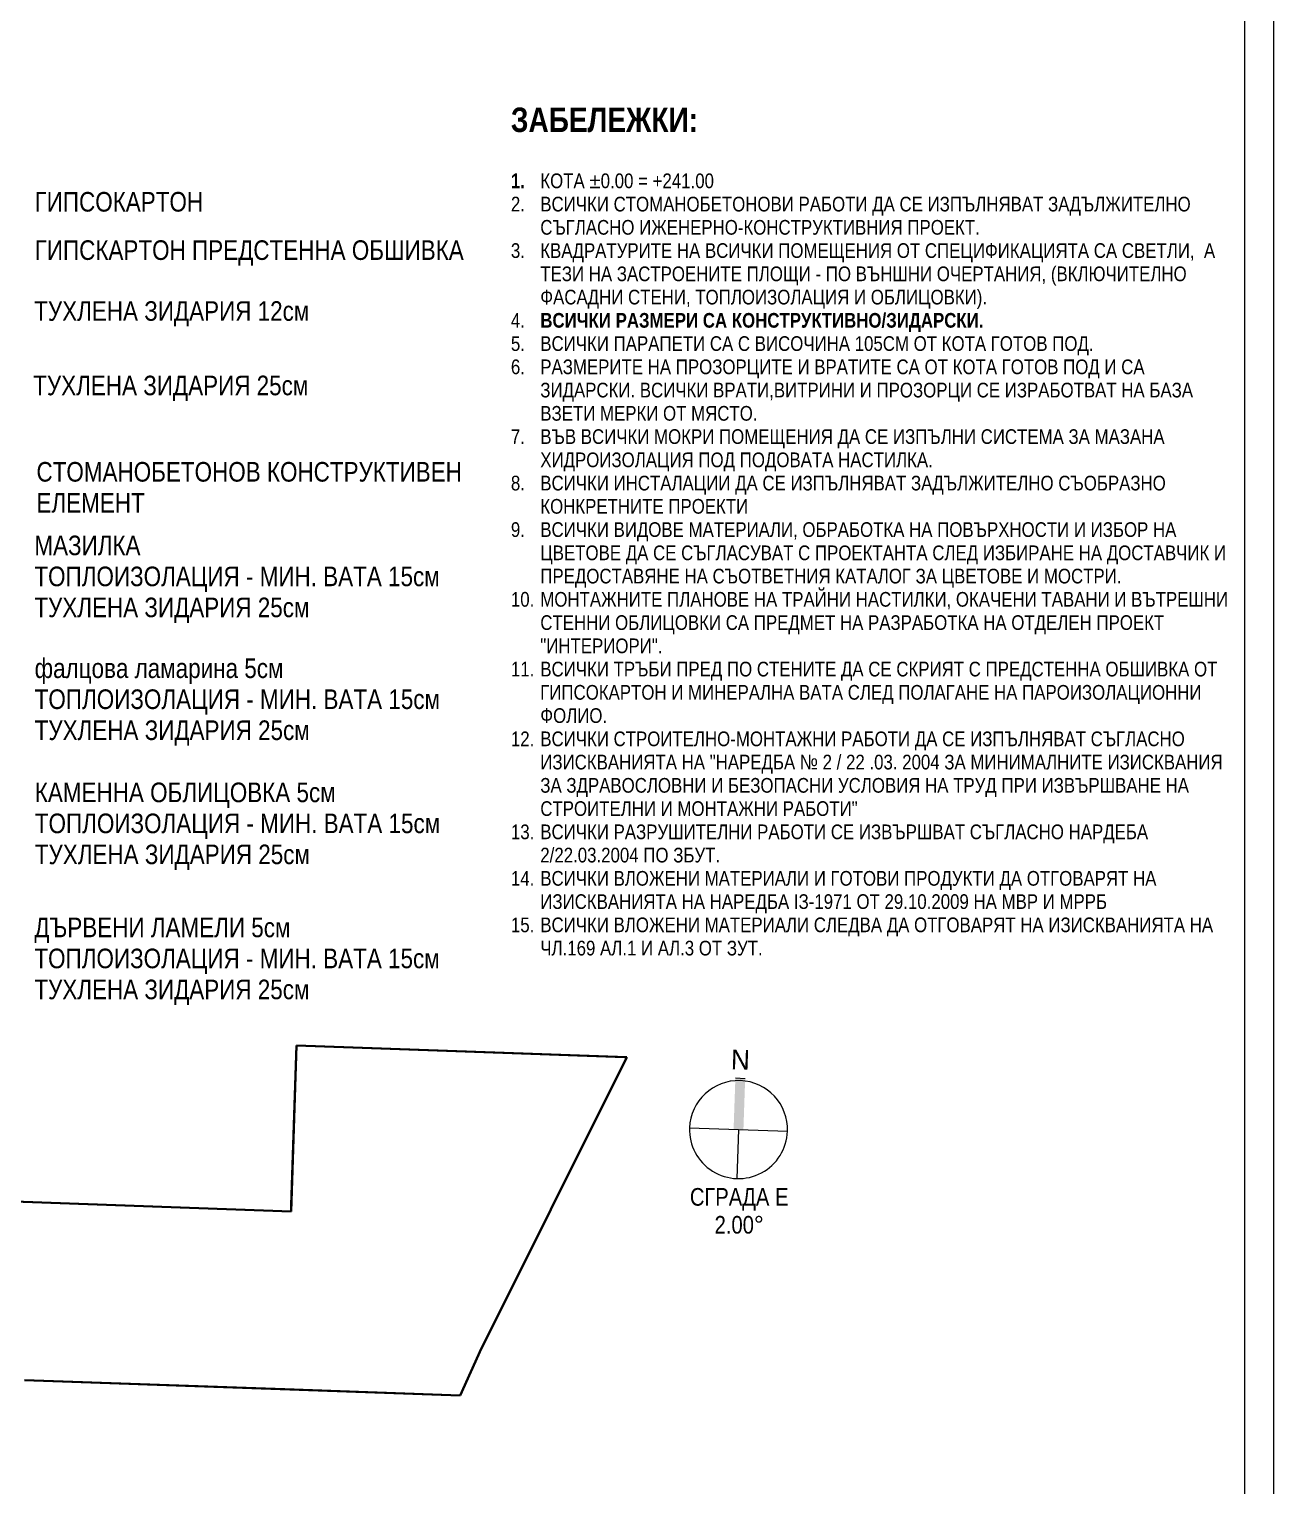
# Model space of a CAD drawing. Header units: centimetres. Extents: x 0 to 25250, y 0 to 2250.
# Drawn here: x 5515 to 6150, y 970 to 1714 of the extents above; entities that cross this region are included whole.
import ezdxf

# ---------------------------------------------------------------- set-up
doc = ezdxf.new("R2010")
doc.units = ezdxf.units.CM
for name, color, linetype, lineweight in [('A-ANNO-NOTE', 7, 'Continuous', 9), ('A-DETL', 7, 'Continuous', 9), ('G-ANNO-TEXT', 7, 'Continuous', 9), ('G-ANNO-TTLB', 7, 'Continuous', 9)]:
    doc.layers.add(name, color=color, linetype=linetype, lineweight=lineweight)
doc.styles.add('18-View-2$0$Arial Narrow', font='ARIALN.TTF', dxfattribs={"height": 10})
doc.styles.add('18-View-4$0$Arial Narrow', font='ARIALN.TTF', dxfattribs={"height": 7.5})
doc.styles.add('18-View-4$0$Arial Narrow_1', font='ARIALN.TTF', dxfattribs={"height": 12.5})
doc.styles.add('18_xrefed$0$Arial Narrow_3', font='ARIALN.TTF', dxfattribs={"height": 0.18})
doc.styles.add('18_xrefed$0$Bahnschrift', font='bahnschrift.ttf', dxfattribs={"height": 0.2})

# ---------------------------------------------------------------- blocks, each defined once
blk = doc.blocks.new('TEC_ОФИЦИАЛНА РАМКА - TEC_ОФИЦИАЛНА РАМКА-2548454-СГРАДА ТИП III - РАЗПРЕДЕЛЕНИЕ _3_00')
at = {"layer": 'G-ANNO-TTLB'}
for p, q in [((41.621, -4.446), (41.621, 37.554)), ((41.321, 37.254), (41.321, -4.146))]:
    blk.add_line(p, q, dxfattribs=at)
blk = doc.blocks.new('SPECIAL NORTH - SPECIAL NORTH-2519578-СГРАДА ТИП III - РАЗПРЕДЕЛЕНИЕ _3_00')
at = {"layer": 'A-ANNO-NOTE'}
blk.add_hatch(color=256, dxfattribs=at).paths.add_polyline_path([(-0.05, 0.002), (-0.032, 0.524), (0.068, 0.52), (0.05, -0.002)])
for p, q in [((0.068, 0.52), (-0.032, 0.524)), ((-0.5, 0.017), (0.499, -0.017)), ((0, 0), (-0.018, -0.5))]:
    blk.add_line(p, q, dxfattribs=at)
for start, end in [(358, 178), (178, 358)]:
    blk.add_arc((0, 0), 0.5, start, end, dxfattribs=at)
at = {"layer": 'A-ANNO-NOTE', "insert": (-0.073, 0.817), "char_height": 0.2, "width": 0.20705, "attachment_point": 1, "rotation": 358, "line_spacing_factor": 0.936439, "style": '18_xrefed$0$Bahnschrift'}
blk.add_mtext('\\pt0.1,0.2,0.3,0.4,0.5,0.6,0.7,0.8,0.9,1,1.1,1.2,1.3,1.4,1.5,1.6,1.7,1.8,1.9,2,2.1,2.2,2.3,2.4,2.5,2.6,2.7,2.8,2.9,3,3.1,3.2;N', dxfattribs=at)

msp = doc.modelspace()

# ---------------------------------------------------------------- block references
at = {"layer": 'G-ANNO-TTLB', "xscale": 50, "yscale": 50, "zscale": 50}
msp.add_blockref('TEC_ОФИЦИАЛНА РАМКА - TEC_ОФИЦИАЛНА РАМКА-2548454-СГРАДА ТИП III - РАЗПРЕДЕЛЕНИЕ _3_00', (4068.96, 222.31), dxfattribs=at)

# ---------------------------------------------------------------- next in the draw order: linework, layer by layer
at = {"layer": 'A-DETL', "color": 7, "lineweight": 30}
for p, q in [((5651.33, 1195.05), (5648.46, 1110.39)), ((5648.46, 1110.39), (5651.33, 1195.05)), ((5651.33, 1195.05), (5649.61, 1144.29)), ((5649.61, 1144.29), (5651.33, 1195.05)), ((5819.76, 1189.12), (5651.33, 1195.05)), ((5651.33, 1195.05), (5819.76, 1189.12)), ((5651.33, 1195.05), (5818.66, 1189.16)), ((5818.66, 1189.16), (5651.33, 1195.05)), ((5651.34, 1195.05), (5818.65, 1189.16)), ((5818.65, 1189.16), (5651.34, 1195.05)), ((5819.76, 1189.12), (5781.02, 1111.4)), ((5781.02, 1111.4), (5819.76, 1189.12)), ((5819.76, 1189.12), (5781.02, 1111.4)), ((5781.02, 1111.4), (5819.76, 1189.12)), ((5818.66, 1189.16), (5819.76, 1189.12)), ((5819.76, 1189.12), (5818.66, 1189.16)), ((5649.61, 1144.29), (5648.57, 1113.58)), ((5648.57, 1113.58), (5649.61, 1144.29)), ((5379.74, 1119.89), (5648.46, 1110.39)), ((5648.46, 1110.39), (5383.75, 1119.71)), ((5383.75, 1119.71), (5648.46, 1110.39)), ((5648.46, 1110.39), (5383.75, 1119.71)), ((5648.57, 1113.58), (5648.46, 1110.39)), ((5648.46, 1110.39), (5648.57, 1113.58)), ((5781.02, 1111.4), (5760.06, 1069.36)), ((5760.06, 1069.36), (5781.02, 1111.4)), ((5781.02, 1111.4), (5760.06, 1069.36)), ((5760.06, 1069.36), (5781.02, 1111.4)), ((5760.06, 1069.36), (5745.73, 1040.63)), ((5745.73, 1040.63), (5760.06, 1069.36)), ((5760.06, 1069.36), (5745.73, 1040.63)), ((5745.73, 1040.63), (5760.06, 1069.36)), ((5745.73, 1040.63), (5734.74, 1016.47)), ((5734.74, 1016.47), (5745.73, 1040.63)), ((5745.73, 1040.63), (5734.74, 1016.47)), ((5734.74, 1016.47), (5745.73, 1040.63)), ((5734.74, 1016.47), (5512.48, 1024.15)), ((5512.48, 1024.15), (5734.74, 1016.47)), ((5645.38, 1019.61), (5512.48, 1024.15)), ((5512.48, 1024.15), (5645.38, 1019.61)), ((5734.74, 1016.47), (5645.38, 1019.61)), ((5645.38, 1019.61), (5734.74, 1016.47))]:
    msp.add_line(p, q, dxfattribs=at)

# ---------------------------------------------------------------- next in the draw order: block references
at = {"layer": 'A-ANNO-NOTE', "xscale": 50, "yscale": 50, "zscale": 50}
msp.add_blockref('SPECIAL NORTH - SPECIAL NORTH-2519578-СГРАДА ТИП III - РАЗПРЕДЕЛЕНИЕ _3_00', (5876.81, 1152.12), dxfattribs=at)

# ---------------------------------------------------------------- next in the draw order: texts
at = {"layer": 'A-ANNO-NOTE', "insert": (5877.16, 1110.6), "char_height": 9, "width": 48.95, "attachment_point": 5, "line_spacing_factor": 0.949189, "style": '18_xrefed$0$Arial Narrow_3'}
msp.add_mtext('\\pt5.00004,9.99999,15.00003,19.99998,25.00002,29.99997,35.00001,39.99996,45,50.00004,54.99999,60.00003,64.99998,70.00002,74.99997,80.00001,84.99996,90,95.00004,99.99999,105.00003,109.99998,115.00002,119.99997,125.00001,129.99996,135,140.00004,144.99999,150.00003,154.99998,160.00002;{\\fArial Narrow|b0|i0|c204|p34;СГРАДА }E\\P2.00°', dxfattribs=at)
at = {"layer": 'G-ANNO-TEXT', "attachment_point": 1, "line_spacing_factor": 0.949189}
for s, insert, char_height, width, style in [('\\pt5,10,15,20,25,30,35,40,45,50,55,60,65,70,75,80,85,90,95,100,105,110,115,120,125,130,135,140,145,150,155,160;{\\fArial Narrow|b1|i0|c204|p34;ЗАБЕЛЕЖКИ:}', (5760.67, 1673.8), 12.5, 96.859, '18-View-4$0$Arial Narrow_1'), ('\\pt15,30,45,60,75,90,105,120,135,150,165,180,195,210,225,240,255,270,285,300,315,330,345,360,375,390,405,420,435,450,465,480;{\\fArial Narrow|b1|i0|c204|p34;\\L\\P\\pi-15,l15;\\l1.^I\\fArial Narrow|b0|i0|c204|p34;КОТА ±0.00 = +241.00\\P2.^IВСИЧКИ СТОМАНОБЕТОНОВИ РАБОТИ ДА СЕ ИЗПЪЛНЯВАТ ЗАДЪЛЖИТЕЛНО СЪГЛАСНО ИЖЕНЕРНО-КОНСТРУКТИВНИЯ ПРОЕКТ.\\P3.^IКВАДРАТУРИТЕ НА ВСИЧКИ ПОМЕЩЕНИЯ ОТ СПЕЦИФИКАЦИЯТА СА СВЕТЛИ,  А ТЕЗИ НА ЗАСТРОЕНИТЕ ПЛОЩИ - ПО ВЪНШНИ ОЧЕРТАНИЯ, (ВКЛЮЧИТЕЛНО ФАСАДНИ СТЕНИ, ТОПЛОИЗОЛАЦИЯ И ОБЛИЦОВКИ). \\P4.^I\\fArial Narrow|b1|i0|c204|p34;ВСИЧКИ РАЗМЕРИ СА КОНСТРУКТИВНО/ЗИДАРСКИ.\\fArial Narrow|b0|i0|c204|p34;\\P5.^IВСИЧКИ ПАРАПЕТИ СА С ВИСОЧИНА 105СМ ОТ КОТА ГОТОВ ПОД.\\P6.^IРАЗМЕРИТЕ НА ПРОЗОРЦИТЕ И ВРАТИТЕ СА ОТ КОТА ГОТОВ ПОД И СА ЗИДАРСКИ. ВСИЧКИ ВРАТИ,ВИТРИНИ И ПРОЗОРЦИ СЕ ИЗРАБОТВАТ НА БАЗА ВЗЕТИ МЕРКИ ОТ МЯСТО. \\P7.^IВЪВ ВСИЧКИ МОКРИ ПОМЕЩЕНИЯ ДА СЕ ИЗПЪЛНИ СИСТЕМА ЗА МАЗАНА ХИДРОИЗОЛАЦИЯ ПОД ПОДОВАТА НАСТИЛКА.\\P8.^IВСИЧКИ ИНСТАЛАЦИИ ДА СЕ ИЗПЪЛНЯВАТ ЗАДЪЛЖИТЕЛНО СЪОБРАЗНО КОНКРЕТНИТЕ ПРОЕКТИ\\P9.^IВСИЧКИ ВИДОВЕ МАТЕРИАЛИ, ОБРАБОТКА НА ПОВЪРХНОСТИ И ИЗБОР НА ЦВЕТОВЕ ДА СЕ СЪГЛАСУВАТ С ПРОЕКТАНТА СЛЕД ИЗБИРАНЕ НА ДОСТАВЧИК И ПРЕДОСТАВЯНЕ НА СЪОТВЕТНИЯ КАТАЛОГ ЗА ЦВЕТОВЕ И МОСТРИ. \\P10.^IМОНТАЖНИТЕ ПЛАНОВЕ НА ТРАЙНИ НАСТИЛКИ, ОКАЧЕНИ ТАВАНИ И ВЪТРЕШНИ СТЕННИ ОБЛИЦОВКИ СА ПРЕДМЕТ НА РАЗРАБОТКА НА ОТДЕЛЕН ПРОЕКТ "ИНТЕРИОРИ".  \\P11.^IВСИЧКИ ТРЪБИ ПРЕД ПО СТЕНИТЕ ДА СЕ СКРИЯТ С ПРЕДСТЕННА ОБШИВКА ОТ ГИПСОКАРТОН И МИНЕРАЛНА ВАТА СЛЕД ПОЛАГАНЕ НА ПАРОИЗОЛАЦИОННИ ФОЛИО.\\P12.^IВСИЧКИ СТРОИТЕЛНО-МОНТАЖНИ РАБОТИ ДА СЕ ИЗПЪЛНЯВАТ СЪГЛАСНО ИЗИСКВАНИЯТА НА "НАРЕДБА № 2 / 22 .03. 2004 ЗА МИНИМАЛНИТЕ ИЗИСКВАНИЯ ЗА ЗДРАВОСЛОВНИ И БЕЗОПАСНИ УСЛОВИЯ НА ТРУД ПРИ ИЗВЪРШВАНЕ НА СТРОИТЕЛНИ И МОНТАЖНИ РАБОТИ"\\P13.^IВСИЧКИ РАЗРУШИТЕЛНИ РАБОТИ СЕ ИЗВЪРШВАТ СЪГЛАСНО НАРДЕБА 2/22.03.2004 ПО ЗБУТ.\\P14.^IВСИЧКИ ВЛОЖЕНИ МАТЕРИАЛИ И ГОТОВИ ПРОДУКТИ ДА ОТГОВАРЯТ НА ИЗИСКВАНИЯТА НА НАРЕДБА IЗ-1971 ОТ 29.10.2009 НА МВР И МРРБ\\P15.^IВСИЧКИ ВЛОЖЕНИ МАТЕРИАЛИ СЛЕДВА ДА ОТГОВАРЯТ НА ИЗИСКВАНИЯТА НА ЧЛ.169 АЛ.1 И АЛ.3 ОТ ЗУТ.}', (5760.67, 1652), 7.5, 369.1, '18-View-4$0$Arial Narrow'), ('\\pt15,30,45,60,75,90,105,120,135,150,165,180,195,210,225,240,255,270,285,300,315,330,345,360,375,390,405,420,435,450,465,480;{\\fArial Narrow|b0|i0|c204|p34;ГИПСОКАРТОН}', (5517.67, 1630.69), 10, 353.2, '18-View-2$0$Arial Narrow'), ('\\pt15,30,45,60,75,90,105,120,135,150,165,180,195,210,225,240,255,270,285,300,315,330,345,360,375,390,405,420,435,450,465,480;{\\fArial Narrow|b0|i0|c204|p34;ГИПСКАРТОН ПРЕДСТЕННА ОБШИВКА}', (5517.74, 1606.02), 10, 353.2, '18-View-2$0$Arial Narrow'), ('\\pt15,30,45,60,75,90,105,120,135,150,165,180,195,210,225,240,255,270,285,300,315,330,345,360,375,390,405,420,435,450,465,480;{\\fArial Narrow|b0|i0|c204|p34;ТУХЛЕНА ЗИДАРИЯ }12{\\fArial Narrow|b0|i0|c204|p34;см}', (5517.41, 1574.94), 10, 353.2, '18-View-2$0$Arial Narrow'), ('\\pt15,30,45,60,75,90,105,120,135,150,165,180,195,210,225,240,255,270,285,300,315,330,345,360,375,390,405,420,435,450,465,480;{\\fArial Narrow|b0|i0|c204|p34;ТУХЛЕНА ЗИДАРИЯ }25{\\fArial Narrow|b0|i0|c204|p34;см}', (5516.91, 1536.94), 10, 292.35, '18-View-2$0$Arial Narrow'), ('\\pt15,30,45,60,75,90,105,120,135,150,165,180,195,210,225,240,255,270,285,300,315,330,345,360,375,390,405,420,435,450,465,480;{\\fArial Narrow|b0|i0|c204|p34;СТОМАНОБЕТОНОВ КОНСТРУКТИВЕН \\PЕЛЕМЕНТ}', (5518.56, 1492.87), 10, 353.2, '18-View-2$0$Arial Narrow'), ('\\pt15,30,45,60,75,90,105,120,135,150,165,180,195,210,225,240,255,270,285,300,315,330,345,360,375,390,405,420,435,450,465,480;{\\fArial Narrow|b0|i0|c204|p34;МАЗИЛКА\\PТОПЛОИЗОЛАЦИЯ }- {\\fArial Narrow|b0|i0|c204|p34;МИН}. {\\fArial Narrow|b0|i0|c204|p34;ВАТА }15{\\fArial Narrow|b0|i0|c204|p34;см \\PТУХЛЕНА ЗИДАРИЯ }25{\\fArial Narrow|b0|i0|c204|p34;см}', (5517.48, 1455.31), 10, 353.2, '18-View-2$0$Arial Narrow'), ('\\pt15,30,45,60,75,90,105,120,135,150,165,180,195,210,225,240,255,270,285,300,315,330,345,360,375,390,405,420,435,450,465,480;{\\fArial Narrow|b0|i0|c204|p34;фалцова ламарина }5{\\fArial Narrow|b0|i0|c204|p34;см\\PТОПЛОИЗОЛАЦИЯ }- {\\fArial Narrow|b0|i0|c204|p34;МИН}. {\\fArial Narrow|b0|i0|c204|p34;ВАТА }15{\\fArial Narrow|b0|i0|c204|p34;см\\PТУХЛЕНА ЗИДАРИЯ }25{\\fArial Narrow|b0|i0|c204|p34;см}', (5517.63, 1392.62), 10, 353.2, '18-View-2$0$Arial Narrow'), ('\\pt15,30,45,60,75,90,105,120,135,150,165,180,195,210,225,240,255,270,285,300,315,330,345,360,375,390,405,420,435,450,465,480;{\\fArial Narrow|b0|i0|c204|p34;КАМЕННА ОБЛИЦОВКА }5{\\fArial Narrow|b0|i0|c204|p34;см\\PТОПЛОИЗОЛАЦИЯ }- {\\fArial Narrow|b0|i0|c204|p34;МИН}. {\\fArial Narrow|b0|i0|c204|p34;ВАТА }15{\\fArial Narrow|b0|i0|c204|p34;см\\PТУХЛЕНА ЗИДАРИЯ }25{\\fArial Narrow|b0|i0|c204|p34;см}', (5517.72, 1329.25), 10, 353.2, '18-View-2$0$Arial Narrow'), ('\\pt15,30,45,60,75,90,105,120,135,150,165,180,195,210,225,240,255,270,285,300,315,330,345,360,375,390,405,420,435,450,465,480;{\\fArial Narrow|b0|i0|c204|p34;ДЪРВЕНИ ЛАМЕЛИ }5{\\fArial Narrow|b0|i0|c204|p34;см\\PТОПЛОИЗОЛАЦИЯ }- {\\fArial Narrow|b0|i0|c204|p34;МИН}. {\\fArial Narrow|b0|i0|c204|p34;ВАТА }15{\\fArial Narrow|b0|i0|c204|p34;см \\PТУХЛЕНА ЗИДАРИЯ }25{\\fArial Narrow|b0|i0|c204|p34;см}', (5517.48, 1260.31), 10, 353.2, '18-View-2$0$Arial Narrow')]:
    msp.add_mtext(s, dxfattribs=dict(at, insert=insert, char_height=char_height, width=width, style=style))

doc.saveas('drawing.dxf')
